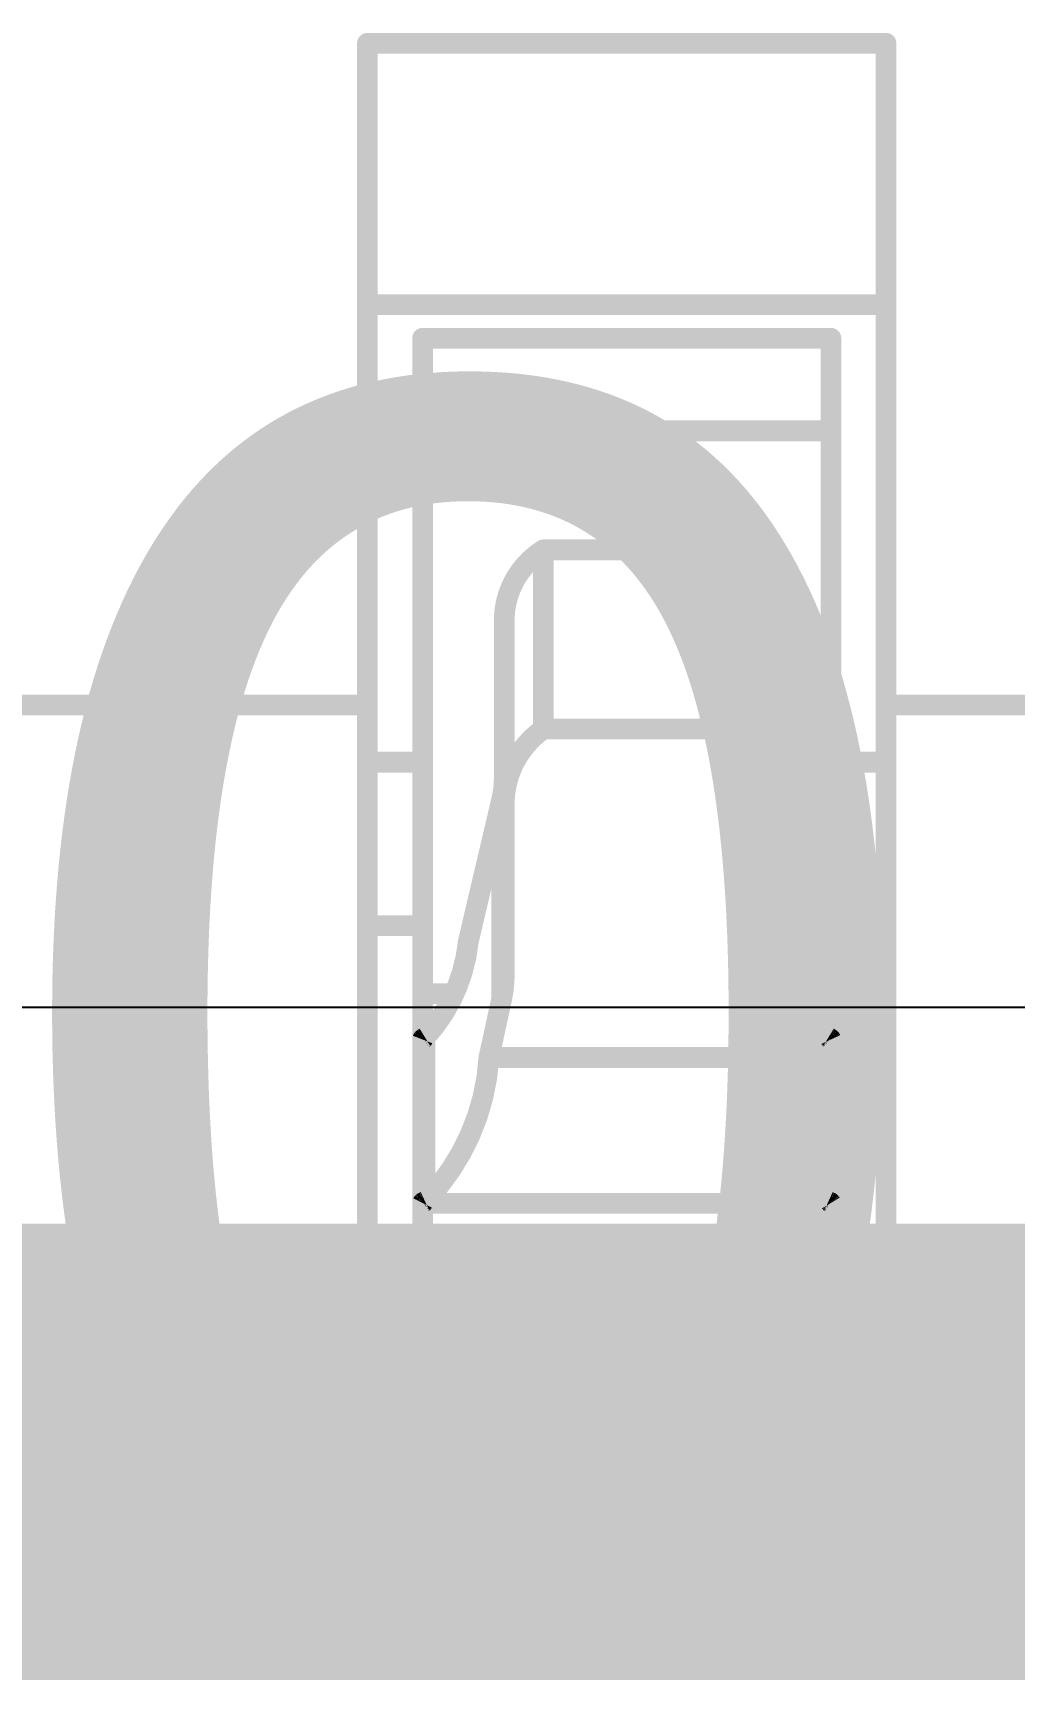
# Model space of a CAD drawing. Header units: inches. Extents: x -11 to 5433, y -4 to 5447.
# Drawn here: x 6.946 to 7.547, y 30.073 to 31.081 of the extents above; entities that cross this region are included whole.
import ezdxf

# ---------------------------------------------------------------- set-up
doc = ezdxf.new("R2010")
doc.units = ezdxf.units.IN
for name, color, linetype in [('Bottom Layer', 5, 'Continuous'), ('Mechanical 4', 56, 'Continuous'), ('Top Layer', 1, 'Continuous'), ('Top Overlay', 2, 'Continuous')]:
    doc.layers.add(name, color=color, linetype=linetype)
doc.styles.add('Arial', font='', dxfattribs={"height": 0.2})
doc.styles.get('Arial').set_extended_font_data('Arial')

# ---------------------------------------------------------------- blocks, each defined once
blk = doc.blocks.new('QTH_030_01_L_D_A_K_TR_157')
at = {"layer": 'Top Overlay', "style": 'Arial'}
blk.add_text('60', height=0.7619999999999999, dxfattribs=at).set_placement((7.21018624, -2.0066))

msp = doc.modelspace()

# ---------------------------------------------------------------- linework, layer by layer
at = {"layer": 'Bottom Layer'}
msp.add_line((9.15180796, 30.48476758), (5.61242464, 30.48476758), dxfattribs=at)
msp.add_lwpolyline([(6.0607321, 30.2128428, 0.2794, 0.2794, 0), (7.989765579999999, 30.2128428, 0.2794, 0.2794, 0)], format="xyseb", dxfattribs=at)
at = {"layer": 'Mechanical 4'}
for points in [[(7.151154099999999, 31.07494674, 0.0127, 0.0127, 0), (7.4686541, 31.07494674, 0.0127, 0.0127, 0)], [(7.151154099999999, 30.28744514, 0.0127, 0.0127, 0), (7.151154099999999, 31.07494674, 0.0127, 0.0127, 0)], [(7.4686541, 30.66994628, 0.0127, 0.0127, 0), (7.4686541, 31.07494674, 0.0127, 0.0127, 0)], [(7.151154099999999, 30.91494452, 0.0127, 0.0127, 0), (7.4686541, 30.91494452, 0.0127, 0.0127, 0)], [(7.18490562, 30.89440862, 0.0127, 0.0127, 0), (7.43490512, 30.89440862, 0.0127, 0.0127, 0)], [(7.18490562, 30.28744514, 0.0127, 0.0127, 0), (7.18490562, 30.89440862, 0.0127, 0.0127, 0)], [(7.43490512, 30.28744514, 0.0127, 0.0127, 0), (7.43490512, 30.89440862, 0.0127, 0.0127, 0)], [(7.18490562, 30.83773868, 0.0127, 0.0127, 0), (7.43490512, 30.83773868, 0.0127, 0.0127, 0)], [(7.23490552, 30.72369522, 0.0127, 0.0127, -0.2473774344944057), (7.258913599999999, 30.76494482, 0.0127, 0.0127, 0)], [(7.258916139999999, 30.76494482, 0.0127, 0.0127, 0), (7.360894599999999, 30.76494482, 0.0127, 0.0127, 0)], [(7.258916139999999, 30.65528286, 0.0127, 0.0127, 0), (7.258916139999999, 30.76494482, 0.0127, 0.0127, 0)], [(7.360894599999999, 30.65528286, 0.0127, 0.0127, 0), (7.360894599999999, 30.76494482, 0.0127, 0.0127, 0)], [(7.360897139999999, 30.76494482, 0.0127, 0.0127, -0.2473774344944055), (7.38490522, 30.72369522, 0.0127, 0.0127, 0)], [(7.23490552, 30.50434844, 0.0127, 0.0127, 0), (7.23490552, 30.72369522, 0.0127, 0.0127, 0)], [(7.38490522, 30.50434844, 0.0127, 0.0127, 0), (7.38490522, 30.72369522, 0.0127, 0.0127, 0)], [(6.8336541, 30.66994628, 0.0127, 0.0127, 0), (7.151154099999999, 30.66994628, 0.0127, 0.0127, 0)], [(7.4686541, 30.66994628, 0.0127, 0.0127, 0), (7.7861541, 30.66994628, 0.0127, 0.0127, 0)], [(7.4686541, 30.28744514, 0.0127, 0.0127, 0), (7.4686541, 30.66994628, 0.0127, 0.0127, 0)], [(7.23490552, 30.61071348, 0.0127, 0.0127, -0.2374800627721871), (7.258913599999999, 30.6552854, 0.0127, 0.0127, 0)], [(7.258916139999999, 30.65528286, 0.0127, 0.0127, 0), (7.360894599999999, 30.65528286, 0.0127, 0.0127, 0)], [(7.360897139999999, 30.6552854, 0.0127, 0.0127, -0.2374800627721868), (7.38490522, 30.61071348, 0.0127, 0.0127, 0)], [(7.151154099999999, 30.63494508, 0.0127, 0.0127, 0), (7.18490562, 30.63494508, 0.0127, 0.0127, 0)], [(7.43490512, 30.63494508, 0.0127, 0.0127, 0), (7.4686541, 30.63494508, 0.0127, 0.0127, 0)], [(7.23490552, 30.62525752, 0.0127, 0.0127, -0.05786385222314867), (7.233386599999999, 30.61223494, 0.0127, 0.0127, 0)], [(7.38642414, 30.61223494, 0.0127, 0.0127, -0.05786385222358634), (7.38490522, 30.62525752, 0.0127, 0.0127, 0)], [(7.212863399999999, 30.5249453, 0.0127, 0.0127, 0), (7.233386599999999, 30.61223494, 0.0127, 0.0127, 0)], [(7.233386599999999, 30.49027684, 0.0127, 0.0127, 0), (7.233386599999999, 30.61223494, 0.0127, 0.0127, 0)], [(7.38642414, 30.61223494, 0.0127, 0.0127, 0), (7.406944799999999, 30.5249453, 0.0127, 0.0127, 0)], [(7.38642414, 30.49027684, 0.0127, 0.0127, 0), (7.38642414, 30.61223494, 0.0127, 0.0127, 0)], [(7.151154099999999, 30.53494528, 0.0127, 0.0127, 0), (7.18490562, 30.53494528, 0.0127, 0.0127, 0)], [(7.43490512, 30.53494528, 0.0127, 0.0127, 0), (7.4686541, 30.53494528, 0.0127, 0.0127, 0)], [(7.212865939999999, 30.52494784, 0.0127, 0.0127, -0.1625906327552088), (7.18642454, 30.46645418, 0.0127, 0.0127, 0)], [(7.433386199999999, 30.46645418, 0.0127, 0.0127, -0.1625906327552086), (7.406944799999999, 30.52494784, 0.0127, 0.0127, 0)], [(7.23490552, 30.50434844, 0.0127, 0.0127, -0.05365793627952005), (7.233386599999999, 30.49027684, 0.0127, 0.0127, 0)], [(7.38642414, 30.49027684, 0.0127, 0.0127, -0.0536579362795205), (7.38490522, 30.50434844, 0.0127, 0.0127, 0)], [(7.18490562, 30.49328166, 0.0127, 0.0127, 0), (7.203567, 30.49328166, 0.0127, 0.0127, 0)], [(7.41624374, 30.49328166, 0.0127, 0.0127, 0), (7.43490512, 30.49328166, 0.0127, 0.0127, 0)], [(7.225532919999999, 30.45417836, 0.0127, 0.0127, 0), (7.233386599999999, 30.49027684, 0.0127, 0.0127, 0)], [(7.38642414, 30.49027684, 0.0127, 0.0127, 0), (7.39427782, 30.45417836, 0.0127, 0.0127, 0)], [(7.18490562, 30.46521466, 0.0127, 0.0127, -0.01102176063237814), (7.18494118, 30.46530102, 0.0127, 0.0127, 0)], [(7.18494118, 30.46530102, 0.0127, 0.0127, -0.02840440639320693), (7.184986899999999, 30.46538992, 0.0127, 0.0127, 0)], [(7.184986899999999, 30.46538992, 0.0127, 0.0127, -0.03504147053371177), (7.18505294, 30.46548644, 0.0127, 0.0127, 0)], [(7.18505294, 30.46548644, 0.0127, 0.0127, -0.03231858321592713), (7.185152, 30.46559312, 0.0127, 0.0127, 0)], [(7.185152, 30.46559312, 0.0127, 0.0127, -0.02446223684680612), (7.18528916, 30.4657125, 0.0127, 0.0127, 0)], [(7.1852917, 30.46570996, 0.0127, 0.0127, -0.01372918960321769), (7.185469499999999, 30.46584458, 0.0127, 0.0127, 0)], [(7.185469499999999, 30.46584458, 0.0127, 0.0127, -0.008119992693218822), (7.185680319999999, 30.46598682, 0.0127, 0.0127, 0)], [(7.18567778, 30.46598936, 0.0127, 0.0127, -0.004820635646403469), (7.185913999999999, 30.46613922, 0.0127, 0.0127, 0)], [(7.185913999999999, 30.46613922, 0.0127, 0.0127, 0), (7.18642454, 30.46645418, 0.0127, 0.0127, 0)], [(7.18642454, 30.36607592, 0.0127, 0.0127, 0), (7.18642454, 30.46645418, 0.0127, 0.0127, 0)], [(7.433386199999999, 30.46645418, 0.0127, 0.0127, 0), (7.4336529, 30.46629416, 0.0127, 0.0127, 0)], [(7.433386199999999, 30.36607592, 0.0127, 0.0127, 0), (7.433386199999999, 30.46645418, 0.0127, 0.0127, 0)], [(7.4336529, 30.46629416, 0.0127, 0.0127, 0), (7.43391198, 30.46613414, 0.0127, 0.0127, 0)], [(7.433909439999999, 30.4661316, 0.0127, 0.0127, -0.006054857881075627), (7.4341482, 30.46598174, 0.0127, 0.0127, 0)], [(7.434150739999999, 30.46598428, 0.0127, 0.0127, -0.01073696930987048), (7.434356479999999, 30.46584204, 0.0127, 0.0127, 0)], [(7.434356479999999, 30.4658395, 0.0127, 0.0127, -0.01856237106652952), (7.434521579999999, 30.4657125, 0.0127, 0.0127, 0)], [(7.434521579999999, 30.46571504, 0.0127, 0.0127, -0.02338621056305551), (7.434646039999999, 30.4655982, 0.0127, 0.0127, 0)], [(7.434646039999999, 30.46559565999999, 0.0127, 0.0127, -0.05432145120106784), (7.43480606, 30.465395, 0.0127, 0.0127, 0)], [(7.434808599999999, 30.46539754, 0.0127, 0.0127, -0.02859688051351817), (7.434907659999999, 30.46521466, 0.0127, 0.0127, 0)], [(7.225532919999999, 30.4541809, 0.0127, 0.0127, -0.1798939642534223), (7.18642454, 30.36607592, 0.0127, 0.0127, 0)], [(7.225532919999999, 30.45417836, 0.0127, 0.0127, 0), (7.39427782, 30.45417836, 0.0127, 0.0127, 0)], [(7.433386199999999, 30.36607592, 0.0127, 0.0127, -0.1798939642534224), (7.39427782, 30.4541809, 0.0127, 0.0127, 0)], [(7.18490562, 30.36514628, 0.0127, 0.0127, -0.01323430979367577), (7.18494118, 30.36521231999999, 0.0127, 0.0127, 0)], [(7.18490562, 30.36494562, 0.0127, 0.0127, 0), (7.43490512, 30.36494562, 0.0127, 0.0127, 0)], [(7.18494118, 30.36521231999999, 0.0127, 0.0127, -0.03268862893681405), (7.184986899999999, 30.36528089999999, 0.0127, 0.0127, 0)], [(7.184986899999999, 30.36527582, 0.0127, 0.0127, -0.03744583041027886), (7.18505294, 30.36534948, 0.0127, 0.0127, 0)], [(7.18505294, 30.36534948, 0.0127, 0.0127, -0.03188120483501494), (7.185152, 30.36542822, 0.0127, 0.0127, 0)], [(7.18514946, 30.36543076, 0.0127, 0.0127, -0.02261994769528641), (7.18528916, 30.3655222, 0.0127, 0.0127, 0)], [(7.18528916, 30.36551966, 0.0127, 0.0127, -0.01220889245964018), (7.185466959999999, 30.36561872, 0.0127, 0.0127, 0)], [(7.185466959999999, 30.36561872, 0.0127, 0.0127, -0.007070305401937121), (7.18567778, 30.3657254, 0.0127, 0.0127, 0)], [(7.18567778, 30.3657254, 0.0127, 0.0127, 0), (7.185913999999999, 30.3658397, 0.0127, 0.0127, 0)], [(7.185913999999999, 30.3658397, 0.0127, 0.0127, 0), (7.18642454, 30.36607592, 0.0127, 0.0127, 0)], [(7.433386199999999, 30.36607592, 0.0127, 0.0127, 0), (7.4336529, 30.365954, 0.0127, 0.0127, 0)], [(7.4336529, 30.365954, 0.0127, 0.0127, 0), (7.43391198, 30.36583716, 0.0127, 0.0127, 0)], [(7.43391198, 30.36583716, 0.0127, 0.0127, -0.005205334057701326), (7.434150739999999, 30.3657254, 0.0127, 0.0127, 0)], [(7.4341482, 30.36572286, 0.0127, 0.0127, -0.009375622367053563), (7.434353939999999, 30.36561618, 0.0127, 0.0127, 0)], [(7.434353939999999, 30.36561618, 0.0127, 0.0127, -0.01668702490741861), (7.434521579999999, 30.36551966, 0.0127, 0.0127, 0)], [(7.434521579999999, 30.36551966, 0.0127, 0.0127, -0.02199391692536904), (7.434646039999999, 30.3654333, 0.0127, 0.0127, 0)], [(7.434643499999999, 30.3654333, 0.0127, 0.0127, -0.02675089184264696), (7.43473748, 30.36535456, 0.0127, 0.0127, 0)], [(7.434740019999999, 30.36535456, 0.0127, 0.0127, -0.02828763819369805), (7.434808599999999, 30.36528344, 0.0127, 0.0127, 0)], [(7.434808599999999, 30.36528344, 0.0127, 0.0127, -0.03260546146269774), (7.43490512, 30.36514628, 0.0127, 0.0127, 0)], [(7.151154099999999, 30.28744514, 0.0127, 0.0127, 0), (7.4686541, 30.28744514, 0.0127, 0.0127, 0)]]:
    msp.add_lwpolyline(points, format="xyseb", dxfattribs=at)
for points in [[(7.1479791, 31.07494674, 0.00635, 0.00635, 1), (7.154329099999999, 31.07494674, 0.00635, 0.00635, 1)], [(7.1479791, 31.07494674, 0.00635, 0.00635, 1), (7.154329099999999, 31.07494674, 0.00635, 0.00635, 1)], [(7.4654791, 31.07494674, 0.00635, 0.00635, 1), (7.4718291, 31.07494674, 0.00635, 0.00635, 1)], [(7.4654791, 31.07494674, 0.00635, 0.00635, 1), (7.4718291, 31.07494674, 0.00635, 0.00635, 1)], [(7.1479791, 30.91494452, 0.00635, 0.00635, 1), (7.154329099999999, 30.91494452, 0.00635, 0.00635, 1)], [(7.4654791, 30.91494452, 0.00635, 0.00635, 1), (7.4718291, 30.91494452, 0.00635, 0.00635, 1)], [(7.181730619999999, 30.89440862, 0.00635, 0.00635, 1), (7.18808062, 30.89440862, 0.00635, 0.00635, 1)], [(7.181730619999999, 30.89440862, 0.00635, 0.00635, 1), (7.18808062, 30.89440862, 0.00635, 0.00635, 1)], [(7.43173012, 30.89440862, 0.00635, 0.00635, 1), (7.43808012, 30.89440862, 0.00635, 0.00635, 1)], [(7.43173012, 30.89440862, 0.00635, 0.00635, 1), (7.43808012, 30.89440862, 0.00635, 0.00635, 1)], [(7.181730619999999, 30.83773868, 0.00635, 0.00635, 1), (7.18808062, 30.83773868, 0.00635, 0.00635, 1)], [(7.43173012, 30.83773868, 0.00635, 0.00635, 1), (7.43808012, 30.83773868, 0.00635, 0.00635, 1)], [(7.2557386, 30.76494482, 0.00635, 0.00635, 1), (7.2620886, 30.76494482, 0.00635, 0.00635, 1)], [(7.25574114, 30.76494482, 0.00635, 0.00635, 1), (7.26209114, 30.76494482, 0.00635, 0.00635, 1)], [(7.25574114, 30.76494482, 0.00635, 0.00635, 1), (7.26209114, 30.76494482, 0.00635, 0.00635, 1)], [(7.357719599999999, 30.76494482, 0.00635, 0.00635, 1), (7.3640696, 30.76494482, 0.00635, 0.00635, 1)], [(7.357719599999999, 30.76494482, 0.00635, 0.00635, 1), (7.3640696, 30.76494482, 0.00635, 0.00635, 1)], [(7.357722139999999, 30.76494482, 0.00635, 0.00635, 1), (7.36407214, 30.76494482, 0.00635, 0.00635, 1)], [(7.23173052, 30.72369522, 0.00635, 0.00635, 1), (7.23808052, 30.72369522, 0.00635, 0.00635, 1)], [(7.23173052, 30.72369522, 0.00635, 0.00635, 1), (7.23808052, 30.72369522, 0.00635, 0.00635, 1)], [(7.381730220000001, 30.72369522, 0.00635, 0.00635, 1), (7.388080219999999, 30.72369522, 0.00635, 0.00635, 1)], [(7.381730220000001, 30.72369522, 0.00635, 0.00635, 1), (7.388080219999999, 30.72369522, 0.00635, 0.00635, 1)], [(7.1479791, 30.66994628, 0.00635, 0.00635, 1), (7.154329099999999, 30.66994628, 0.00635, 0.00635, 1)], [(7.4654791, 30.66994628, 0.00635, 0.00635, 1), (7.4718291, 30.66994628, 0.00635, 0.00635, 1)], [(7.4654791, 30.66994628, 0.00635, 0.00635, 1), (7.4718291, 30.66994628, 0.00635, 0.00635, 1)], [(7.4654791, 30.66994628, 0.00635, 0.00635, 1), (7.4718291, 30.66994628, 0.00635, 0.00635, 1)], [(7.2557386, 30.6552854, 0.00635, 0.00635, 1), (7.2620886, 30.6552854, 0.00635, 0.00635, 1)], [(7.25574114, 30.65528286, 0.00635, 0.00635, 1), (7.26209114, 30.65528286, 0.00635, 0.00635, 1)], [(7.25574114, 30.65528286, 0.00635, 0.00635, 1), (7.26209114, 30.65528286, 0.00635, 0.00635, 1)], [(7.357719599999999, 30.65528286, 0.00635, 0.00635, 1), (7.3640696, 30.65528286, 0.00635, 0.00635, 1)], [(7.357719599999999, 30.65528286, 0.00635, 0.00635, 1), (7.3640696, 30.65528286, 0.00635, 0.00635, 1)], [(7.357722139999999, 30.6552854, 0.00635, 0.00635, 1), (7.36407214, 30.6552854, 0.00635, 0.00635, 1)], [(7.1479791, 30.63494508, 0.00635, 0.00635, 1), (7.154329099999999, 30.63494508, 0.00635, 0.00635, 1)], [(7.181730619999999, 30.63494508, 0.00635, 0.00635, 1), (7.18808062, 30.63494508, 0.00635, 0.00635, 1)], [(7.43173012, 30.63494508, 0.00635, 0.00635, 1), (7.43808012, 30.63494508, 0.00635, 0.00635, 1)], [(7.4654791, 30.63494508, 0.00635, 0.00635, 1), (7.4718291, 30.63494508, 0.00635, 0.00635, 1)], [(7.23173052, 30.62525752, 0.00635, 0.00635, 1), (7.23808052, 30.62525752, 0.00635, 0.00635, 1)], [(7.381730220000001, 30.62525752, 0.00635, 0.00635, 1), (7.388080219999999, 30.62525752, 0.00635, 0.00635, 1)], [(7.2302116, 30.61223494, 0.00635, 0.00635, 1), (7.236561599999999, 30.61223494, 0.00635, 0.00635, 1)], [(7.2302116, 30.61223494, 0.00635, 0.00635, 1), (7.236561599999999, 30.61223494, 0.00635, 0.00635, 1)], [(7.2302116, 30.61223494, 0.00635, 0.00635, 1), (7.236561599999999, 30.61223494, 0.00635, 0.00635, 1)], [(7.38324914, 30.61223494, 0.00635, 0.00635, 1), (7.38959914, 30.61223494, 0.00635, 0.00635, 1)], [(7.38324914, 30.61223494, 0.00635, 0.00635, 1), (7.38959914, 30.61223494, 0.00635, 0.00635, 1)], [(7.38324914, 30.61223494, 0.00635, 0.00635, 1), (7.38959914, 30.61223494, 0.00635, 0.00635, 1)], [(7.23173052, 30.61071348, 0.00635, 0.00635, 1), (7.23808052, 30.61071348, 0.00635, 0.00635, 1)], [(7.381730220000001, 30.61071348, 0.00635, 0.00635, 1), (7.388080219999999, 30.61071348, 0.00635, 0.00635, 1)], [(7.1479791, 30.53494528, 0.00635, 0.00635, 1), (7.154329099999999, 30.53494528, 0.00635, 0.00635, 1)], [(7.181730619999999, 30.53494528, 0.00635, 0.00635, 1), (7.18808062, 30.53494528, 0.00635, 0.00635, 1)], [(7.43173012, 30.53494528, 0.00635, 0.00635, 1), (7.43808012, 30.53494528, 0.00635, 0.00635, 1)], [(7.4654791, 30.53494528, 0.00635, 0.00635, 1), (7.4718291, 30.53494528, 0.00635, 0.00635, 1)], [(7.209688399999999, 30.5249453, 0.00635, 0.00635, 1), (7.2160384, 30.5249453, 0.00635, 0.00635, 1)], [(7.20969094, 30.52494784, 0.00635, 0.00635, 1), (7.21604094, 30.52494784, 0.00635, 0.00635, 1)], [(7.403769799999999, 30.52494784, 0.00635, 0.00635, 1), (7.4101198, 30.52494784, 0.00635, 0.00635, 1)], [(7.403769799999999, 30.5249453, 0.00635, 0.00635, 1), (7.4101198, 30.5249453, 0.00635, 0.00635, 1)], [(7.23173052, 30.50434844, 0.00635, 0.00635, 1), (7.23808052, 30.50434844, 0.00635, 0.00635, 1)], [(7.23173052, 30.50434844, 0.00635, 0.00635, 1), (7.23808052, 30.50434844, 0.00635, 0.00635, 1)], [(7.381730220000001, 30.50434844, 0.00635, 0.00635, 1), (7.388080219999999, 30.50434844, 0.00635, 0.00635, 1)], [(7.381730220000001, 30.50434844, 0.00635, 0.00635, 1), (7.388080219999999, 30.50434844, 0.00635, 0.00635, 1)], [(7.181730619999999, 30.49328166, 0.00635, 0.00635, 1), (7.18808062, 30.49328166, 0.00635, 0.00635, 1)], [(7.200392, 30.49328166, 0.00635, 0.00635, 1), (7.206741999999999, 30.49328166, 0.00635, 0.00635, 1)], [(7.413068739999999, 30.49328166, 0.00635, 0.00635, 1), (7.419418739999999, 30.49328166, 0.00635, 0.00635, 1)], [(7.43173012, 30.49328166, 0.00635, 0.00635, 1), (7.43808012, 30.49328166, 0.00635, 0.00635, 1)], [(7.2302116, 30.49027684, 0.00635, 0.00635, 1), (7.236561599999999, 30.49027684, 0.00635, 0.00635, 1)], [(7.2302116, 30.49027684, 0.00635, 0.00635, 1), (7.236561599999999, 30.49027684, 0.00635, 0.00635, 1)], [(7.2302116, 30.49027684, 0.00635, 0.00635, 1), (7.236561599999999, 30.49027684, 0.00635, 0.00635, 1)], [(7.38324914, 30.49027684, 0.00635, 0.00635, 1), (7.38959914, 30.49027684, 0.00635, 0.00635, 1)], [(7.38324914, 30.49027684, 0.00635, 0.00635, 1), (7.38959914, 30.49027684, 0.00635, 0.00635, 1)], [(7.38324914, 30.49027684, 0.00635, 0.00635, 1), (7.38959914, 30.49027684, 0.00635, 0.00635, 1)], [(7.181730619999999, 30.46521466, 0.00635, 0.00635, 1), (7.18808062, 30.46521466, 0.00635, 0.00635, 1)], [(7.18176618, 30.46530102, 0.00635, 0.00635, 1), (7.18811618, 30.46530102, 0.00635, 0.00635, 1)], [(7.18176618, 30.46530102, 0.00635, 0.00635, 1), (7.18811618, 30.46530102, 0.00635, 0.00635, 1)], [(7.1818119, 30.46538992, 0.00635, 0.00635, 1), (7.188161899999999, 30.46538992, 0.00635, 0.00635, 1)], [(7.1818119, 30.46538992, 0.00635, 0.00635, 1), (7.188161899999999, 30.46538992, 0.00635, 0.00635, 1)], [(7.181877939999999, 30.46548644, 0.00635, 0.00635, 1), (7.18822794, 30.46548644, 0.00635, 0.00635, 1)], [(7.181877939999999, 30.46548644, 0.00635, 0.00635, 1), (7.18822794, 30.46548644, 0.00635, 0.00635, 1)], [(7.181976999999999, 30.46559312, 0.00635, 0.00635, 1), (7.188327, 30.46559312, 0.00635, 0.00635, 1)], [(7.181976999999999, 30.46559312, 0.00635, 0.00635, 1), (7.188327, 30.46559312, 0.00635, 0.00635, 1)], [(7.18211416, 30.4657125, 0.00635, 0.00635, 1), (7.18846416, 30.4657125, 0.00635, 0.00635, 1)], [(7.1821167, 30.46570996, 0.00635, 0.00635, 1), (7.188466699999999, 30.46570996, 0.00635, 0.00635, 1)], [(7.182294499999999, 30.46584458, 0.00635, 0.00635, 1), (7.188644499999999, 30.46584458, 0.00635, 0.00635, 1)], [(7.182294499999999, 30.46584458, 0.00635, 0.00635, 1), (7.188644499999999, 30.46584458, 0.00635, 0.00635, 1)], [(7.18250278, 30.46598936, 0.00635, 0.00635, 1), (7.188852779999999, 30.46598936, 0.00635, 0.00635, 1)], [(7.18250532, 30.46598682, 0.00635, 0.00635, 1), (7.188855319999999, 30.46598682, 0.00635, 0.00635, 1)], [(7.182739, 30.46613922, 0.00635, 0.00635, 1), (7.189088999999999, 30.46613922, 0.00635, 0.00635, 1)], [(7.182739, 30.46613922, 0.00635, 0.00635, 1), (7.189088999999999, 30.46613922, 0.00635, 0.00635, 1)], [(7.183249539999999, 30.46645418, 0.00635, 0.00635, 1), (7.18959954, 30.46645418, 0.00635, 0.00635, 1)], [(7.183249539999999, 30.46645418, 0.00635, 0.00635, 1), (7.18959954, 30.46645418, 0.00635, 0.00635, 1)], [(7.183249539999999, 30.46645418, 0.00635, 0.00635, 1), (7.18959954, 30.46645418, 0.00635, 0.00635, 1)], [(7.4302112, 30.46645418, 0.00635, 0.00635, 1), (7.436561199999999, 30.46645418, 0.00635, 0.00635, 1)], [(7.4302112, 30.46645418, 0.00635, 0.00635, 1), (7.436561199999999, 30.46645418, 0.00635, 0.00635, 1)], [(7.4302112, 30.46645418, 0.00635, 0.00635, 1), (7.436561199999999, 30.46645418, 0.00635, 0.00635, 1)], [(7.430477899999999, 30.46629416, 0.00635, 0.00635, 1), (7.4368279, 30.46629416, 0.00635, 0.00635, 1)], [(7.430477899999999, 30.46629416, 0.00635, 0.00635, 1), (7.4368279, 30.46629416, 0.00635, 0.00635, 1)], [(7.430734439999999, 30.4661316, 0.00635, 0.00635, 1), (7.43708444, 30.4661316, 0.00635, 0.00635, 1)], [(7.43073698, 30.46613414, 0.00635, 0.00635, 1), (7.43708698, 30.46613414, 0.00635, 0.00635, 1)], [(7.4309732, 30.46598174, 0.00635, 0.00635, 1), (7.4373232, 30.46598174, 0.00635, 0.00635, 1)], [(7.430975739999999, 30.46598428, 0.00635, 0.00635, 1), (7.43732574, 30.46598428, 0.00635, 0.00635, 1)], [(7.431181479999999, 30.46584204, 0.00635, 0.00635, 1), (7.437531480000001, 30.46584204, 0.00635, 0.00635, 1)], [(7.431181479999999, 30.4658395, 0.00635, 0.00635, 1), (7.437531480000001, 30.4658395, 0.00635, 0.00635, 1)], [(7.43134658, 30.46571504, 0.00635, 0.00635, 1), (7.437696579999999, 30.46571504, 0.00635, 0.00635, 1)], [(7.43134658, 30.4657125, 0.00635, 0.00635, 1), (7.437696579999999, 30.4657125, 0.00635, 0.00635, 1)], [(7.431471039999999, 30.4655982, 0.00635, 0.00635, 1), (7.43782104, 30.4655982, 0.00635, 0.00635, 1)], [(7.431471039999999, 30.46559565999999, 0.00635, 0.00635, 1), (7.43782104, 30.46559565999999, 0.00635, 0.00635, 1)], [(7.43163106, 30.465395, 0.00635, 0.00635, 1), (7.437981059999999, 30.465395, 0.00635, 0.00635, 1)], [(7.4316336, 30.46539754, 0.00635, 0.00635, 1), (7.437983599999999, 30.46539754, 0.00635, 0.00635, 1)], [(7.43173266, 30.46521466, 0.00635, 0.00635, 1), (7.438082659999999, 30.46521466, 0.00635, 0.00635, 1)], [(7.222357919999999, 30.4541809, 0.00635, 0.00635, 1), (7.228707919999999, 30.4541809, 0.00635, 0.00635, 1)], [(7.222357919999999, 30.45417836, 0.00635, 0.00635, 1), (7.228707919999999, 30.45417836, 0.00635, 0.00635, 1)], [(7.222357919999999, 30.45417836, 0.00635, 0.00635, 1), (7.228707919999999, 30.45417836, 0.00635, 0.00635, 1)], [(7.391102819999999, 30.4541809, 0.00635, 0.00635, 1), (7.39745282, 30.4541809, 0.00635, 0.00635, 1)], [(7.391102819999999, 30.45417836, 0.00635, 0.00635, 1), (7.39745282, 30.45417836, 0.00635, 0.00635, 1)], [(7.391102819999999, 30.45417836, 0.00635, 0.00635, 1), (7.39745282, 30.45417836, 0.00635, 0.00635, 1)], [(7.181730619999999, 30.36514628, 0.00635, 0.00635, 1), (7.18808062, 30.36514628, 0.00635, 0.00635, 1)], [(7.181730619999999, 30.36494562, 0.00635, 0.00635, 1), (7.18808062, 30.36494562, 0.00635, 0.00635, 1)], [(7.18176618, 30.36521231999999, 0.00635, 0.00635, 1), (7.18811618, 30.36521231999999, 0.00635, 0.00635, 1)], [(7.18176618, 30.36521231999999, 0.00635, 0.00635, 1), (7.18811618, 30.36521231999999, 0.00635, 0.00635, 1)], [(7.1818119, 30.36528089999999, 0.00635, 0.00635, 1), (7.188161899999999, 30.36528089999999, 0.00635, 0.00635, 1)], [(7.1818119, 30.36527582, 0.00635, 0.00635, 1), (7.188161899999999, 30.36527582, 0.00635, 0.00635, 1)], [(7.181877939999999, 30.36534948, 0.00635, 0.00635, 1), (7.18822794, 30.36534948, 0.00635, 0.00635, 1)], [(7.181877939999999, 30.36534948, 0.00635, 0.00635, 1), (7.18822794, 30.36534948, 0.00635, 0.00635, 1)], [(7.181974459999999, 30.36543076, 0.00635, 0.00635, 1), (7.18832446, 30.36543076, 0.00635, 0.00635, 1)], [(7.181976999999999, 30.36542822, 0.00635, 0.00635, 1), (7.188327, 30.36542822, 0.00635, 0.00635, 1)], [(7.18211416, 30.3655222, 0.00635, 0.00635, 1), (7.18846416, 30.3655222, 0.00635, 0.00635, 1)], [(7.18211416, 30.36551966, 0.00635, 0.00635, 1), (7.18846416, 30.36551966, 0.00635, 0.00635, 1)], [(7.18229196, 30.36561872, 0.00635, 0.00635, 1), (7.188641959999999, 30.36561872, 0.00635, 0.00635, 1)], [(7.18229196, 30.36561872, 0.00635, 0.00635, 1), (7.188641959999999, 30.36561872, 0.00635, 0.00635, 1)], [(7.18250278, 30.3657254, 0.00635, 0.00635, 1), (7.188852779999999, 30.3657254, 0.00635, 0.00635, 1)], [(7.18250278, 30.3657254, 0.00635, 0.00635, 1), (7.188852779999999, 30.3657254, 0.00635, 0.00635, 1)], [(7.182739, 30.3658397, 0.00635, 0.00635, 1), (7.189088999999999, 30.3658397, 0.00635, 0.00635, 1)], [(7.182739, 30.3658397, 0.00635, 0.00635, 1), (7.189088999999999, 30.3658397, 0.00635, 0.00635, 1)], [(7.183249539999999, 30.36607592, 0.00635, 0.00635, 1), (7.18959954, 30.36607592, 0.00635, 0.00635, 1)], [(7.183249539999999, 30.36607592, 0.00635, 0.00635, 1), (7.18959954, 30.36607592, 0.00635, 0.00635, 1)], [(7.183249539999999, 30.36607592, 0.00635, 0.00635, 1), (7.18959954, 30.36607592, 0.00635, 0.00635, 1)], [(7.4302112, 30.36607592, 0.00635, 0.00635, 1), (7.436561199999999, 30.36607592, 0.00635, 0.00635, 1)], [(7.4302112, 30.36607592, 0.00635, 0.00635, 1), (7.436561199999999, 30.36607592, 0.00635, 0.00635, 1)], [(7.4302112, 30.36607592, 0.00635, 0.00635, 1), (7.436561199999999, 30.36607592, 0.00635, 0.00635, 1)], [(7.430477899999999, 30.365954, 0.00635, 0.00635, 1), (7.4368279, 30.365954, 0.00635, 0.00635, 1)], [(7.430477899999999, 30.365954, 0.00635, 0.00635, 1), (7.4368279, 30.365954, 0.00635, 0.00635, 1)], [(7.43073698, 30.36583716, 0.00635, 0.00635, 1), (7.43708698, 30.36583716, 0.00635, 0.00635, 1)], [(7.43073698, 30.36583716, 0.00635, 0.00635, 1), (7.43708698, 30.36583716, 0.00635, 0.00635, 1)], [(7.4309732, 30.36572286, 0.00635, 0.00635, 1), (7.4373232, 30.36572286, 0.00635, 0.00635, 1)], [(7.430975739999999, 30.3657254, 0.00635, 0.00635, 1), (7.43732574, 30.3657254, 0.00635, 0.00635, 1)], [(7.43117894, 30.36561618, 0.00635, 0.00635, 1), (7.43752894, 30.36561618, 0.00635, 0.00635, 1)], [(7.43117894, 30.36561618, 0.00635, 0.00635, 1), (7.43752894, 30.36561618, 0.00635, 0.00635, 1)], [(7.43134658, 30.36551966, 0.00635, 0.00635, 1), (7.437696579999999, 30.36551966, 0.00635, 0.00635, 1)], [(7.43134658, 30.36551966, 0.00635, 0.00635, 1), (7.437696579999999, 30.36551966, 0.00635, 0.00635, 1)], [(7.431468499999999, 30.3654333, 0.00635, 0.00635, 1), (7.4378185, 30.3654333, 0.00635, 0.00635, 1)], [(7.431471039999999, 30.3654333, 0.00635, 0.00635, 1), (7.43782104, 30.3654333, 0.00635, 0.00635, 1)], [(7.431562479999999, 30.36535456, 0.00635, 0.00635, 1), (7.43791248, 30.36535456, 0.00635, 0.00635, 1)], [(7.431565019999999, 30.36535456, 0.00635, 0.00635, 1), (7.43791502, 30.36535456, 0.00635, 0.00635, 1)], [(7.4316336, 30.36528344, 0.00635, 0.00635, 1), (7.437983599999999, 30.36528344, 0.00635, 0.00635, 1)], [(7.4316336, 30.36528344, 0.00635, 0.00635, 1), (7.437983599999999, 30.36528344, 0.00635, 0.00635, 1)], [(7.43173012, 30.36514628, 0.00635, 0.00635, 1), (7.43808012, 30.36514628, 0.00635, 0.00635, 1)], [(7.43173012, 30.36494562, 0.00635, 0.00635, 1), (7.43808012, 30.36494562, 0.00635, 0.00635, 1)], [(7.1479791, 30.28744514, 0.00635, 0.00635, 1), (7.154329099999999, 30.28744514, 0.00635, 0.00635, 1)], [(7.1479791, 30.28744514, 0.00635, 0.00635, 1), (7.154329099999999, 30.28744514, 0.00635, 0.00635, 1)], [(7.181730619999999, 30.28744514, 0.00635, 0.00635, 1), (7.18808062, 30.28744514, 0.00635, 0.00635, 1)], [(7.43173012, 30.28744514, 0.00635, 0.00635, 1), (7.43808012, 30.28744514, 0.00635, 0.00635, 1)], [(7.4654791, 30.28744514, 0.00635, 0.00635, 1), (7.4718291, 30.28744514, 0.00635, 0.00635, 1)], [(7.4654791, 30.28744514, 0.00635, 0.00635, 1), (7.4718291, 30.28744514, 0.00635, 0.00635, 1)]]:
    msp.add_lwpolyline(points, format="xyseb", close=True, dxfattribs=at)
at = {"layer": 'Top Layer'}
msp.add_line((9.15180796, 30.48476758), (5.61242464, 30.48476758), dxfattribs=at)
msp.add_lwpolyline([(5.34190194, 30.2128428, 0.2794, 0.2794, 0), (13.88064534, 30.2128428, 0.2794, 0.2794, 0)], format="xyseb", dxfattribs=at)

# ---------------------------------------------------------------- block references
at = {"rotation": 180}
msp.add_blockref('QTH_030_01_L_D_A_K_TR_157', (15.3105993, 28.85674696), dxfattribs=at)

doc.saveas('drawing.dxf')
